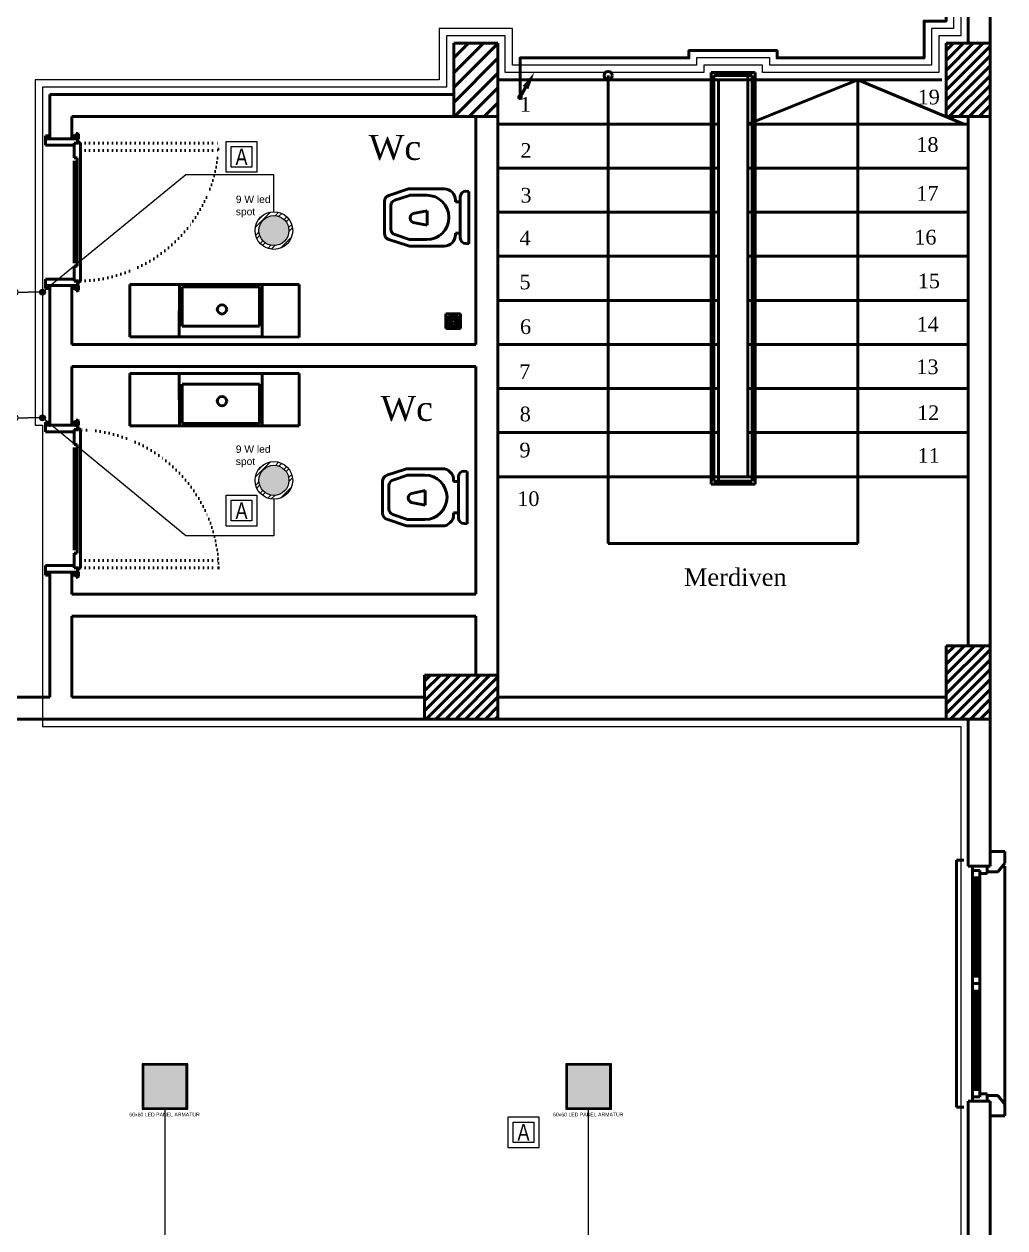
# Model space of a CAD drawing. Header units: millimetres. Extents: x 2046 to 14753, y 2361 to 29276.
# Drawn here: x 4482 to 5150, y 24025 to 24844 of the extents above; entities that cross this region are included whole.
import ezdxf
from ezdxf.enums import TextEntityAlignment as Align

# ---------------------------------------------------------------- set-up
doc = ezdxf.new("R2010")
doc.units = ezdxf.units.MM
doc.linetypes.add('ACAD_ISO07W100', pattern=[3, 0, -3])
for name, color, linetype, lineweight in [('A.O. DUVAR', 7, 'Continuous', 50), ('KOLON HATTI  0.60 mm', 91, 'Continuous', 53), ('MYSEMBOL', 3, 'Continuous', 25)]:
    doc.layers.add(name, color=color, linetype=linetype, lineweight=lineweight)
doc.layers.add('aydınlatma', color=3, linetype='Continuous')
doc.layers.add('MYYAZI', color=3, linetype='Continuous')
doc.styles.add('A.O. MALZEME', font='times.ttf', dxfattribs={"height": 10})
doc.styles.add('MY01', font='ARIALN.TTF', dxfattribs={"height": 10})
doc.styles.get("Standard").update_dxf_attribs({"font": 'arial.ttf'})

# ---------------------------------------------------------------- blocks, each defined once
blk = doc.blocks.new('*U35')
at = {"layer": 'aydınlatma'}
for p, q in [((1.9, 17), (9.8, 26.3)), ((9.8, 26.3), (15.7, 21.9)), ((0, 10.5), (0, 0))]:
    blk.add_line(p, q, dxfattribs=at)
blk.add_circle((0, 14), 3.5, dxfattribs=at)
blk = doc.blocks.new('*U36')
at = {"layer": 'aydınlatma'}
for p, q in [((1.9, 17), (9.8, 26.3)), ((9.8, 26.3), (15.7, 21.9)), ((0, 10.5), (0, 0))]:
    blk.add_line(p, q, dxfattribs=at)
blk.add_circle((0, 14), 3.5, dxfattribs=at)
blk = doc.blocks.new('buat aydınlatma')
at = {"layer": 'aydınlatma'}
h = blk.add_hatch(color=256, dxfattribs=at)
h.set_gradient(color1=(0, 255, 0), color2=(255, 255, 0), tint=1)
edge = h.paths.add_edge_path()
edge.add_arc((0, 0), 2, 0, 360)
blk.add_circle((0, 0), 2, dxfattribs=at)
blk = doc.blocks.new('KİT3050')
at = {"layer": 'MYSEMBOL', "color": 4}
blk.add_lwpolyline([(-10.5, 10.5), (10.5, 10.5), (10.5, -10.5), (-10.5, -10.5), (-10.5, 10.5)], dxfattribs=at)
blk.add_lwpolyline([(-7, 7), (7, 7), (7, -7), (-7, -7)], close=True, dxfattribs=at)
at = {"layer": 'MYYAZI', "color": 1, "style": 'MY01', "width": 0.95}
blk.add_text('A', height=11.2, dxfattribs=at).set_placement((0, 0, -98439.4), align=Align.MIDDLE_CENTER)

msp = doc.modelspace()

# ---------------------------------------------------------------- hatches: boundary and pattern name
h = msp.add_hatch()
h.set_pattern_fill('ANSI32', color=256, scale=0.64, style=0)
h.set_pattern_definition([(45, (2405.466, 23069.019), (-4.310523, 4.310523), []), (45, (2408.34, 23069.019), (-4.310523, 4.310523), [])])
h.paths.add_polyline_path([(4639.66, 24703.358, 1), (4665.26, 24703.358, 1)])
h.paths.add_polyline_path([(4662.7, 24703.358, -1), (4642.22, 24703.358, -1)], flags=16)
h = msp.add_hatch(color=256)
h.set_gradient(color1=(206, 204, 230), color2=(152, 152, 204), tint=1)
h.paths.add_polyline_path([(4662.7, 24703.358, 1), (4642.22, 24703.358, 1)])
h = msp.add_hatch()
h.set_pattern_fill('ANSI32', color=256, scale=0.64, style=0)
h.set_pattern_definition([(45, (2405.466, 22899.019), (-4.310523, 4.310523), []), (45, (2408.34, 22899.019), (-4.310523, 4.310523), [])])
h.paths.add_polyline_path([(4639.66, 24533.358, 1), (4665.26, 24533.358, 1)])
h.paths.add_polyline_path([(4662.7, 24533.358, -1), (4642.22, 24533.358, -1)], flags=16)
h = msp.add_hatch(color=256)
h.set_gradient(color1=(206, 204, 230), color2=(152, 152, 204), tint=1)
h.paths.add_polyline_path([(4662.7, 24533.358, 1), (4642.22, 24533.358, 1)])
at = {"layer": 'aydınlatma'}
h = msp.add_hatch(color=256, dxfattribs=at)
h.set_gradient(color1=(255, 255, 255))
h.paths.add_polyline_path([(4563.79, 24106.358), (4592.79, 24106.358), (4592.79, 24135.358), (4563.79, 24135.358)])
h = msp.add_hatch(color=256, dxfattribs=at)
h.set_gradient(color1=(255, 255, 255))
h.paths.add_polyline_path([(4852.12, 24106.358), (4881.12, 24106.358), (4881.12, 24135.358), (4852.12, 24135.358)])

# ---------------------------------------------------------------- linework, layer by layer
for centre, radius in [((4652.46, 24703.358), 12.8), ((4652.46, 24703.358), 10.24), ((4652.46, 24533.358), 12.8), ((4652.46, 24533.358), 10.24)]:
    msp.add_circle(centre, radius)
at = {"layer": 'A.O. DUVAR'}
for p, q in [((5124.96, 24830.858), (5124.96, 24870.858)), ((5139.96, 24870.858), (5139.96, 24830.858)), ((4774.96, 24830.858), (4804.96, 24830.858)), ((4774.96, 24780.858), (4774.96, 24830.858)), ((4804.96, 24830.858), (4804.96, 24780.858)), ((5109.96, 24830.858), (5139.96, 24830.858)), ((5109.96, 24780.858), (5109.96, 24830.858)), ((5139.96, 24830.858), (5124.96, 24830.858)), ((5139.96, 24830.858), (5139.96, 24780.858)), ((4879.96, 24808.858), (4879.96, 24490.295)), ((4949.96, 24810.858), (4979.96, 24810.858)), ((4949.96, 24530.858), (4949.96, 24810.858)), ((4951.96, 24808.858), (4977.96, 24808.858)), ((4951.96, 24532.858), (4951.96, 24808.858)), ((4974.96, 24808.858), (4974.96, 24805.858)), ((4977.96, 24808.858), (4977.96, 24532.858)), ((4979.96, 24810.858), (4979.96, 24530.858)), ((4804.96, 24805.858), (4954.96, 24805.858)), ((4807.96, 24805.858), (5106.96, 24805.858)), ((4954.96, 24532.858), (4954.96, 24805.858)), ((4954.96, 24805.858), (4974.96, 24805.858)), ((4974.96, 24805.858), (5019.96, 24805.858)), ((4974.96, 24535.858), (4974.96, 24805.858)), ((5049.96, 24805.858), (4974.96, 24775.858)), ((5019.96, 24805.858), (5106.96, 24805.858)), ((5049.96, 24490.295), (5049.96, 24805.858)), ((5049.96, 24805.858), (5121.96, 24775.858)), ((4774.96, 24795.858), (4499.96, 24795.858)), ((4499.96, 24795.858), (4499.96, 24765.858)), ((4774.96, 24780.858), (4774.96, 24795.858)), ((4514.96, 24765.858), (4514.96, 24780.858)), ((4514.96, 24780.858), (4774.96, 24780.858)), ((4804.96, 24780.858), (4774.96, 24780.858)), ((4789.96, 24625.858), (4789.96, 24780.858)), ((4789.96, 24780.858), (4804.96, 24780.858)), ((4804.96, 24780.858), (4804.96, 24400.858)), ((4804.96, 24777.058), (4804.96, 24777.058)), ((4804.96, 24777.058), (4804.96, 24773.258)), ((4804.96, 24775.858), (4954.96, 24775.858)), ((4974.96, 24775.858), (5019.96, 24775.858)), ((5019.96, 24775.858), (5124.96, 24775.858)), ((5139.96, 24780.858), (5109.96, 24780.858)), ((5124.96, 24780.858), (5139.96, 24780.858)), ((5124.96, 24420.858), (5124.96, 24780.858)), ((5139.96, 24780.858), (5139.96, 24420.858)), ((4496.96, 24765.858), (4496.96, 24767.858)), ((4496.96, 24767.858), (4499.96, 24767.858)), ((4499.96, 24765.858), (4496.96, 24765.858)), ((4496.96, 24765.858), (4496.96, 24761.358)), ((4499.96, 24767.858), (4499.96, 24765.858)), ((4514.96, 24765.858), (4499.96, 24765.858)), ((4499.96, 24765.858), (4514.96, 24765.858)), ((4517.96, 24767.858), (4514.96, 24767.858)), ((4514.96, 24767.858), (4514.96, 24765.858)), ((4517.96, 24765.858), (4514.96, 24765.858)), ((4517.96, 24765.858), (4517.96, 24767.858)), ((4517.96, 24764.911), (4517.96, 24765.858)), ((4518.01, 24765.336), (4518.01, 24769.336)), ((4518.01, 24769.336), (4518.96, 24769.336)), ((4518.96, 24765.336), (4518.01, 24765.336)), ((4518.96, 24769.336), (4519.46, 24768.836)), ((4519.46, 24765.836), (4518.96, 24765.336)), ((4519.46, 24768.836), (4519.46, 24765.836)), ((4496.96, 24761.358), (4516.46, 24761.358)), ((4516.46, 24761.358), (4516.46, 24762.858)), ((4516.46, 24762.858), (4519.46, 24762.858)), ((4516.522, 24762.786), (4516.522, 24759.858)), ((4516.522, 24762.786), (4519.522, 24762.786)), ((4516.522, 24759.858), (4516.522, 24752.858)), ((4518.96, 24764.911), (4517.96, 24764.911)), ((4519.46, 24764.411), (4518.96, 24764.911)), ((4519.46, 24762.858), (4519.46, 24764.411)), ((4520.022, 24763.411), (4519.522, 24763.411)), ((4519.522, 24763.411), (4519.522, 24762.786)), ((4520.888, 24762.911), (4520.022, 24763.411)), ((4520.888, 24668.858), (4520.888, 24762.911)), ((4516.522, 24750.858), (4516.522, 24681.043)), ((4516.526, 24752.858), (4518.522, 24752.858)), ((4518.522, 24752.858), (4518.522, 24679.043)), ((4804.96, 24745.858), (4954.96, 24745.858)), ((4974.96, 24745.858), (5019.96, 24745.858)), ((5019.96, 24745.858), (5124.96, 24745.858)), ((4804.96, 24715.858), (4954.96, 24715.858)), ((4974.96, 24715.858), (5019.96, 24715.858)), ((5019.96, 24715.858), (5124.96, 24715.858)), ((4804.96, 24685.858), (4954.96, 24685.858)), ((4974.96, 24685.858), (5019.96, 24685.858)), ((5019.96, 24685.858), (5124.96, 24685.858)), ((4516.522, 24679.043), (4518.522, 24679.043)), ((4516.522, 24679.043), (4516.522, 24669.043)), ((4496.96, 24670.358), (4516.46, 24670.358)), ((4496.96, 24665.858), (4496.96, 24670.358)), ((4516.46, 24670.358), (4516.46, 24668.858)), ((4516.46, 24668.858), (4519.46, 24668.858)), ((4519.521, 24669.043), (4516.522, 24669.043)), ((4518.96, 24666.881), (4517.96, 24666.881)), ((4517.96, 24666.881), (4517.96, 24665.858)), ((4519.46, 24667.381), (4518.96, 24666.881)), ((4519.46, 24668.858), (4519.46, 24667.381)), ((4519.522, 24668.358), (4519.521, 24669.043)), ((4519.522, 24668.358), (4520.022, 24668.358)), ((4520.022, 24668.358), (4520.888, 24668.858)), ((4496.96, 24665.858), (4496.96, 24663.858)), ((4499.96, 24665.858), (4496.96, 24665.858)), ((4496.96, 24663.858), (4499.96, 24663.858)), ((4514.96, 24665.858), (4499.96, 24665.858)), ((4499.96, 24663.858), (4499.96, 24665.858)), ((4499.96, 24570.858), (4499.96, 24665.858)), ((4499.96, 24665.858), (4514.96, 24665.858)), ((4517.96, 24665.858), (4514.96, 24665.858)), ((4514.96, 24663.858), (4514.96, 24665.858)), ((4514.96, 24665.858), (4514.96, 24625.858)), ((4517.96, 24663.858), (4514.96, 24663.858)), ((4517.96, 24665.858), (4517.96, 24663.858)), ((4518.01, 24666.381), (4518.01, 24662.381)), ((4518.96, 24666.381), (4518.01, 24666.381)), ((4518.01, 24662.381), (4518.96, 24662.381)), ((4519.46, 24665.881), (4518.96, 24666.381)), ((4518.96, 24662.381), (4519.46, 24662.881)), ((4519.46, 24662.881), (4519.46, 24665.881)), ((4804.96, 24655.858), (4954.96, 24655.858)), ((4974.96, 24655.858), (5019.96, 24655.858)), ((5019.96, 24655.858), (5124.96, 24655.858)), ((4769.48, 24646.641), (4769.48, 24636.641)), ((4779.48, 24646.641), (4769.48, 24646.641)), ((4772.813, 24643.308), (4771.1, 24643.308)), ((4773.48, 24642.641), (4771.1, 24642.641)), ((4772.813, 24643.308), (4772.813, 24645.022)), ((4773.48, 24642.641), (4773.48, 24645.022)), ((4774.147, 24641.975), (4774.147, 24645.022)), ((4774.813, 24641.975), (4774.813, 24645.022)), ((4775.48, 24642.641), (4775.48, 24645.022)), ((4777.86, 24642.641), (4775.48, 24642.641)), ((4776.147, 24643.308), (4776.147, 24645.022)), ((4777.86, 24643.308), (4776.147, 24643.308)), ((4779.48, 24636.641), (4779.48, 24646.641)), ((4769.48, 24636.641), (4779.48, 24636.641)), ((4774.147, 24641.975), (4771.1, 24641.975)), ((4774.147, 24641.308), (4771.1, 24641.308)), ((4773.48, 24640.641), (4771.1, 24640.641)), ((4772.813, 24639.975), (4771.1, 24639.975)), ((4772.813, 24638.261), (4772.813, 24639.975)), ((4773.48, 24638.261), (4773.48, 24640.641)), ((4774.147, 24638.261), (4774.147, 24641.308)), ((4777.86, 24641.975), (4774.813, 24641.975)), ((4774.813, 24638.261), (4774.813, 24641.308)), ((4777.86, 24641.308), (4774.813, 24641.308)), ((4775.48, 24638.261), (4775.48, 24640.641)), ((4777.86, 24640.641), (4775.48, 24640.641)), ((4776.147, 24638.261), (4776.147, 24639.975)), ((4777.86, 24639.975), (4776.147, 24639.975)), ((4514.96, 24625.858), (4789.96, 24625.858)), ((4804.96, 24625.858), (4954.96, 24625.858)), ((4974.96, 24625.858), (5019.96, 24625.858)), ((5019.96, 24625.858), (5124.96, 24625.858)), ((4789.96, 24610.858), (4514.96, 24610.858)), ((4514.96, 24610.858), (4514.96, 24570.858)), ((4789.96, 24455.858), (4789.96, 24610.858)), ((4804.96, 24595.858), (4954.96, 24595.858)), ((4974.96, 24595.858), (5019.96, 24595.858)), ((5019.96, 24595.858), (5124.96, 24595.858)), ((4496.96, 24570.858), (4496.96, 24572.858)), ((4496.96, 24572.858), (4499.96, 24572.858)), ((4496.96, 24570.858), (4496.96, 24566.358)), ((4499.96, 24570.858), (4496.96, 24570.858)), ((4499.96, 24572.858), (4499.96, 24570.858)), ((4514.96, 24570.858), (4499.96, 24570.858)), ((4514.96, 24570.858), (4499.96, 24570.858)), ((4517.96, 24572.858), (4514.96, 24572.858)), ((4514.96, 24572.858), (4514.96, 24570.858)), ((4517.96, 24570.858), (4514.96, 24570.858)), ((4517.96, 24570.858), (4517.96, 24572.858)), ((4517.96, 24569.836), (4517.96, 24570.858)), ((4518.96, 24569.836), (4517.96, 24569.836)), ((4518.01, 24570.336), (4518.01, 24574.336)), ((4518.01, 24574.336), (4518.96, 24574.336)), ((4518.96, 24570.336), (4518.01, 24570.336)), ((4518.96, 24574.336), (4519.46, 24573.836)), ((4519.46, 24570.836), (4518.96, 24570.336)), ((4519.46, 24569.336), (4518.96, 24569.836)), ((4519.46, 24573.836), (4519.46, 24570.836)), ((4519.46, 24567.858), (4519.46, 24569.336)), ((4496.96, 24566.358), (4516.46, 24566.358)), ((4516.46, 24566.358), (4516.46, 24567.858)), ((4516.46, 24567.858), (4519.46, 24567.858)), ((4519.521, 24567.674), (4516.522, 24567.674)), ((4516.522, 24557.674), (4516.522, 24567.674)), ((4519.522, 24568.359), (4519.521, 24567.674)), ((4519.522, 24568.359), (4520.022, 24568.359)), ((4520.022, 24568.359), (4520.888, 24567.859)), ((4520.888, 24567.859), (4520.888, 24473.806)), ((4804.96, 24565.858), (4954.96, 24565.858)), ((4954.96, 24562.858), (4954.96, 24565.858)), ((4974.96, 24565.858), (5124.96, 24565.858)), ((4516.522, 24557.674), (4518.522, 24557.674)), ((4516.522, 24485.858), (4516.522, 24555.674)), ((4518.522, 24483.858), (4518.522, 24557.674)), ((4804.96, 24535.858), (4954.96, 24535.858)), ((4954.96, 24535.858), (4974.96, 24535.858)), ((4974.96, 24535.858), (5124.96, 24535.858)), ((4979.96, 24530.858), (4949.96, 24530.858)), ((4977.96, 24532.858), (4951.96, 24532.858)), ((4879.96, 24490.295), (5049.96, 24490.295)), ((4516.522, 24476.859), (4516.522, 24483.858)), ((4516.526, 24483.858), (4518.522, 24483.858)), ((4496.96, 24475.358), (4516.46, 24475.358)), ((4496.96, 24470.858), (4496.96, 24475.358)), ((4496.96, 24470.858), (4496.96, 24468.858)), ((4499.96, 24470.858), (4496.96, 24470.858)), ((4514.96, 24470.858), (4499.96, 24470.858)), ((4499.96, 24468.858), (4499.96, 24470.858)), ((4499.96, 24385.858), (4499.96, 24470.858)), ((4499.96, 24470.858), (4514.96, 24470.858)), ((4514.96, 24468.858), (4514.96, 24470.858)), ((4517.96, 24470.858), (4514.96, 24470.858)), ((4514.96, 24470.858), (4514.96, 24455.858)), ((4516.46, 24475.358), (4516.46, 24473.858)), ((4516.46, 24473.858), (4519.46, 24473.858)), ((4516.522, 24473.931), (4516.522, 24476.859)), ((4516.522, 24473.931), (4519.522, 24473.931)), ((4517.96, 24471.806), (4517.96, 24470.858)), ((4518.96, 24471.806), (4517.96, 24471.806)), ((4517.96, 24470.858), (4517.96, 24468.858)), ((4518.01, 24471.381), (4518.01, 24467.381)), ((4518.96, 24471.381), (4518.01, 24471.381)), ((4519.46, 24472.306), (4518.96, 24471.806)), ((4519.46, 24470.881), (4518.96, 24471.381)), ((4519.46, 24473.858), (4519.46, 24472.306)), ((4519.46, 24467.881), (4519.46, 24470.881)), ((4519.522, 24473.306), (4519.522, 24473.931)), ((4520.022, 24473.306), (4519.522, 24473.306)), ((4520.888, 24473.806), (4520.022, 24473.306)), ((4496.96, 24468.858), (4499.96, 24468.858)), ((4517.96, 24468.858), (4514.96, 24468.858)), ((4518.01, 24467.381), (4518.96, 24467.381)), ((4518.96, 24467.381), (4519.46, 24467.881)), ((4514.96, 24455.858), (4789.96, 24455.858)), ((4789.96, 24440.858), (4514.96, 24440.858)), ((4514.96, 24440.858), (4514.96, 24385.858)), ((4789.96, 24400.858), (4789.96, 24440.858)), ((5109.96, 24420.858), (5139.96, 24420.858)), ((5109.96, 24370.858), (5109.96, 24420.858)), ((5139.96, 24420.858), (5124.96, 24420.858)), ((5139.96, 24420.858), (5139.96, 24370.858)), ((4754.96, 24400.858), (4804.96, 24400.858)), ((4754.96, 24370.858), (4754.96, 24400.858)), ((4804.96, 24400.858), (4789.96, 24400.858)), ((4804.96, 24400.858), (4804.96, 24370.858)), ((4349.96, 24385.858), (4499.96, 24385.858)), ((4514.96, 24385.858), (4754.96, 24385.858)), ((4754.96, 24385.858), (4754.96, 24370.858)), ((4804.96, 24385.858), (5109.96, 24385.858)), ((4804.96, 24370.858), (4804.96, 24385.858)), ((5109.96, 24385.858), (5109.96, 24370.858)), ((4754.96, 24370.858), (4349.96, 24370.858)), ((4804.96, 24370.858), (4754.96, 24370.858)), ((5109.96, 24370.858), (4804.96, 24370.858)), ((5139.96, 24370.858), (5109.96, 24370.858)), ((5124.96, 24270.858), (5124.96, 24370.858)), ((5124.96, 24370.858), (5139.96, 24370.858)), ((5139.96, 24370.858), (5139.96, 24270.858)), ((5121.96, 24274.858), (5116.96, 24274.858)), ((5116.96, 24274.858), (5116.96, 24106.858)), ((5121.96, 24274.858), (5116.96, 24274.858)), ((5116.96, 24274.858), (5116.96, 24106.858)), ((5139.96, 24270.858), (5124.96, 24270.858)), ((5137.96, 24270.858), (5127.96, 24270.858)), ((5127.96, 24270.858), (5127.96, 24267.858)), ((5137.96, 24270.858), (5127.96, 24270.858)), ((5127.96, 24270.858), (5127.96, 24267.858)), ((5127.96, 24267.858), (5132.96, 24267.858)), ((5127.96, 24267.858), (5127.96, 24262.858)), ((5132.96, 24267.858), (5127.96, 24267.858)), ((5127.96, 24267.858), (5132.96, 24267.858)), ((5127.96, 24267.858), (5127.96, 24262.858)), ((5132.96, 24267.858), (5127.96, 24267.858)), ((5132.96, 24267.858), (5132.96, 24265.858)), ((5132.96, 24262.858), (5132.96, 24267.858)), ((5132.96, 24267.858), (5132.96, 24265.858)), ((5132.96, 24262.858), (5132.96, 24267.858)), ((5132.96, 24265.858), (5137.96, 24265.858)), ((5132.96, 24265.858), (5137.96, 24265.858)), ((5137.96, 24265.858), (5137.96, 24270.858)), ((5137.96, 24265.858), (5137.96, 24270.858)), ((5149.96, 24270.873), (5149.96, 24108.843)), ((5149.96, 24270.873), (5149.96, 24108.843)), ((5127.96, 24262.858), (5127.96, 24195.858)), ((5127.96, 24262.858), (5132.96, 24262.858)), ((5127.96, 24262.858), (5127.96, 24195.858)), ((5127.96, 24262.858), (5132.96, 24262.858)), ((5129.46, 24262.858), (5129.46, 24195.858)), ((5129.46, 24262.858), (5129.46, 24195.858)), ((5130.46, 24262.858), (5130.46, 24195.858)), ((5130.46, 24262.858), (5130.46, 24195.858)), ((5131.46, 24262.858), (5131.46, 24195.858)), ((5131.46, 24262.858), (5131.46, 24195.858)), ((5132.96, 24195.858), (5132.96, 24262.858)), ((5132.96, 24195.858), (5132.96, 24262.858)), ((5127.96, 24195.858), (5127.96, 24190.858)), ((5132.96, 24195.858), (5127.96, 24195.858)), ((5127.96, 24195.858), (5127.96, 24190.858)), ((5132.96, 24195.858), (5127.96, 24195.858)), ((5132.96, 24190.858), (5132.96, 24195.858)), ((5132.96, 24190.858), (5132.96, 24195.858)), ((5127.96, 24190.858), (5132.96, 24190.858)), ((5127.96, 24185.858), (5127.96, 24190.858)), ((5127.96, 24190.858), (5132.96, 24190.858)), ((5127.96, 24190.858), (5132.96, 24190.858)), ((5127.96, 24185.858), (5127.96, 24190.858)), ((5127.96, 24190.858), (5132.96, 24190.858)), ((5127.96, 24118.858), (5127.96, 24185.858)), ((5132.96, 24185.858), (5127.96, 24185.858)), ((5127.96, 24118.858), (5127.96, 24185.858)), ((5132.96, 24185.858), (5127.96, 24185.858)), ((5129.46, 24118.858), (5129.46, 24185.858)), ((5129.46, 24118.858), (5129.46, 24185.858)), ((5130.46, 24118.858), (5130.46, 24185.858)), ((5130.46, 24118.858), (5130.46, 24185.858)), ((5131.46, 24118.858), (5131.46, 24185.858)), ((5131.46, 24118.858), (5131.46, 24185.858)), ((5132.96, 24190.858), (5132.96, 24185.858)), ((5132.96, 24190.858), (5132.96, 24185.858)), ((5132.96, 24185.858), (5132.96, 24118.858)), ((5132.96, 24185.858), (5132.96, 24118.858)), ((5127.96, 24113.858), (5127.96, 24118.858)), ((5127.96, 24118.858), (5132.96, 24118.858)), ((5127.96, 24113.858), (5127.96, 24118.858)), ((5127.96, 24118.858), (5132.96, 24118.858)), ((5132.96, 24118.858), (5132.96, 24113.858)), ((5132.96, 24118.858), (5132.96, 24113.858)), ((5124.96, 24010.858), (5124.96, 24110.858)), ((5124.96, 24110.858), (5139.96, 24110.858)), ((5127.96, 24110.858), (5127.96, 24113.858)), ((5127.96, 24113.858), (5132.96, 24113.858)), ((5132.96, 24113.858), (5127.96, 24113.858)), ((5127.96, 24110.858), (5127.96, 24113.858)), ((5127.96, 24113.858), (5132.96, 24113.858)), ((5132.96, 24113.858), (5127.96, 24113.858)), ((5137.96, 24110.858), (5127.96, 24110.858)), ((5137.96, 24110.858), (5127.96, 24110.858)), ((5132.96, 24113.858), (5132.96, 24115.858)), ((5132.96, 24115.858), (5137.96, 24115.858)), ((5132.96, 24113.858), (5132.96, 24115.858)), ((5132.96, 24115.858), (5137.96, 24115.858)), ((5137.96, 24115.858), (5137.96, 24110.858)), ((5137.96, 24115.858), (5137.96, 24110.858)), ((5139.96, 24110.858), (5139.96, 24010.858)), ((5116.96, 24106.858), (5121.96, 24106.858)), ((5116.96, 24106.858), (5121.96, 24106.858))]:
    msp.add_line(p, q, dxfattribs=at)
at = {"layer": 'A.O. DUVAR', "linetype": 'Continuous', "ltscale": 10}
for p, q in [((4774.96, 24820.874), (4784.944, 24830.858)), ((4774.96, 24810.772), (4795.047, 24830.858)), ((5109.96, 24825.85), (5114.969, 24830.858)), ((5109.96, 24819.115), (5121.704, 24830.858)), ((5109.96, 24812.38), (5128.439, 24830.858)), ((5109.96, 24805.644), (5135.174, 24830.858)), ((4774.96, 24800.669), (4804.96, 24830.669)), ((4778.748, 24829.713), (4778.748, 24829.713)), ((4783.799, 24824.662), (4783.799, 24824.662)), ((4788.851, 24829.713), (4788.851, 24829.713)), ((4793.902, 24824.662), (4793.902, 24824.662)), ((4798.954, 24829.713), (4798.954, 24829.713)), ((4804.005, 24824.662), (4804.005, 24824.662)), ((5109.96, 24798.909), (5139.96, 24828.909)), ((5112.14, 24824.662), (5112.14, 24824.662)), ((5115.508, 24828.029), (5115.508, 24828.029)), ((5118.875, 24824.662), (5118.875, 24824.662)), ((5122.243, 24828.029), (5122.243, 24828.029)), ((5125.61, 24824.662), (5125.61, 24824.662)), ((5128.978, 24828.029), (5128.978, 24828.029)), ((5132.346, 24824.662), (5132.346, 24824.662)), ((5135.713, 24828.029), (5135.713, 24828.029)), ((5139.081, 24824.662), (5139.081, 24824.662)), ((4774.96, 24790.566), (4804.96, 24820.566)), ((4778.748, 24819.61), (4778.748, 24819.61)), ((4783.799, 24814.559), (4783.799, 24814.559)), ((4788.851, 24819.61), (4788.851, 24819.61)), ((4793.902, 24814.559), (4793.902, 24814.559)), ((4798.954, 24819.61), (4798.954, 24819.61)), ((4804.005, 24814.559), (4804.005, 24814.559)), ((5109.96, 24792.174), (5139.96, 24822.174)), ((5109.96, 24785.439), (5139.96, 24815.439)), ((5112.14, 24817.927), (5112.14, 24817.927)), ((5115.508, 24821.294), (5115.508, 24821.294)), ((5115.508, 24814.559), (5115.508, 24814.559)), ((5118.875, 24817.927), (5118.875, 24817.927)), ((5122.243, 24821.294), (5122.243, 24821.294)), ((5122.243, 24814.559), (5122.243, 24814.559)), ((5125.61, 24817.927), (5125.61, 24817.927)), ((5128.978, 24821.294), (5128.978, 24821.294)), ((5128.978, 24814.559), (5128.978, 24814.559)), ((5132.346, 24817.927), (5132.346, 24817.927)), ((5135.713, 24821.294), (5135.713, 24821.294)), ((5135.713, 24814.559), (5135.713, 24814.559)), ((5139.081, 24817.927), (5139.081, 24817.927)), ((4775.356, 24780.858), (4804.96, 24810.463)), ((4778.748, 24809.508), (4778.748, 24809.508)), ((4788.851, 24809.508), (4788.851, 24809.508)), ((4798.954, 24809.508), (4798.954, 24809.508)), ((5112.115, 24780.858), (5139.96, 24808.704)), ((5112.14, 24811.192), (5112.14, 24811.192)), ((5115.508, 24807.824), (5115.508, 24807.824)), ((5118.875, 24811.192), (5118.875, 24811.192)), ((5122.243, 24807.824), (5122.243, 24807.824)), ((5125.61, 24811.192), (5125.61, 24811.192)), ((5128.978, 24807.824), (5128.978, 24807.824)), ((5132.346, 24811.192), (5132.346, 24811.192)), ((5135.713, 24807.824), (5135.713, 24807.824)), ((5139.081, 24811.192), (5139.081, 24811.192)), ((4778.748, 24799.405), (4778.748, 24799.405)), ((4783.799, 24804.456), (4783.799, 24804.456)), ((4785.458, 24780.858), (4804.96, 24800.36)), ((4788.851, 24799.405), (4788.851, 24799.405)), ((4793.902, 24804.456), (4793.902, 24804.456)), ((4798.954, 24799.405), (4798.954, 24799.405)), ((4804.005, 24804.456), (4804.005, 24804.456)), ((5112.14, 24804.456), (5112.14, 24804.456)), ((5115.508, 24801.089), (5115.508, 24801.089)), ((5118.85, 24780.858), (5139.96, 24801.968)), ((5118.875, 24804.456), (5118.875, 24804.456)), ((5122.243, 24801.089), (5122.243, 24801.089)), ((5125.61, 24804.456), (5125.61, 24804.456)), ((5128.978, 24801.089), (5128.978, 24801.089)), ((5132.346, 24804.456), (5132.346, 24804.456)), ((5135.713, 24801.089), (5135.713, 24801.089)), ((5139.081, 24804.456), (5139.081, 24804.456)), ((4783.799, 24794.354), (4783.799, 24794.354)), ((4793.902, 24794.354), (4793.902, 24794.354)), ((4795.561, 24780.858), (4804.96, 24790.258)), ((4804.005, 24794.354), (4804.005, 24794.354)), ((5112.14, 24797.721), (5112.14, 24797.721)), ((5112.14, 24790.986), (5112.14, 24790.986)), ((5115.508, 24794.354), (5115.508, 24794.354)), ((5118.875, 24797.721), (5118.875, 24797.721)), ((5118.875, 24790.986), (5118.875, 24790.986)), ((5122.243, 24794.354), (5122.243, 24794.354)), ((5125.586, 24780.858), (5139.96, 24795.233)), ((5125.61, 24797.721), (5125.61, 24797.721)), ((5125.61, 24790.986), (5125.61, 24790.986)), ((5128.978, 24794.354), (5128.978, 24794.354)), ((5132.346, 24797.721), (5132.346, 24797.721)), ((5132.346, 24790.986), (5132.346, 24790.986)), ((5135.713, 24794.354), (5135.713, 24794.354)), ((5139.081, 24797.721), (5139.081, 24797.721)), ((5139.081, 24790.986), (5139.081, 24790.986)), ((4778.748, 24789.302), (4778.748, 24789.302)), ((4783.799, 24784.251), (4783.799, 24784.251)), ((4788.851, 24789.302), (4788.851, 24789.302)), ((4793.902, 24784.251), (4793.902, 24784.251)), ((4798.954, 24789.302), (4798.954, 24789.302)), ((4804.005, 24784.251), (4804.005, 24784.251)), ((5112.14, 24784.251), (5112.14, 24784.251)), ((5115.508, 24787.618), (5115.508, 24787.618)), ((5118.875, 24784.251), (5118.875, 24784.251)), ((5122.243, 24787.618), (5122.243, 24787.618)), ((5125.61, 24784.251), (5125.61, 24784.251)), ((5128.978, 24787.618), (5128.978, 24787.618)), ((5132.321, 24780.858), (5139.96, 24788.498)), ((5132.346, 24784.251), (5132.346, 24784.251)), ((5135.713, 24787.618), (5135.713, 24787.618)), ((5139.056, 24780.858), (5139.96, 24781.763)), ((5139.081, 24784.251), (5139.081, 24784.251)), ((5115.508, 24780.883), (5115.508, 24780.883)), ((5122.243, 24780.883), (5122.243, 24780.883)), ((5128.978, 24780.883), (5128.978, 24780.883)), ((5135.713, 24780.883), (5135.713, 24780.883)), ((5109.96, 24415.003), (5115.816, 24420.858)), ((5109.96, 24408.268), (5122.551, 24420.858)), ((5109.96, 24401.533), (5129.286, 24420.858)), ((5109.96, 24394.798), (5136.021, 24420.858)), ((5109.96, 24388.062), (5139.96, 24418.062)), ((5112.14, 24420.55), (5112.14, 24420.55)), ((5112.14, 24413.815), (5112.14, 24413.815)), ((5115.508, 24417.183), (5115.508, 24417.183)), ((5118.875, 24420.55), (5118.875, 24420.55)), ((5118.875, 24413.815), (5118.875, 24413.815)), ((5122.243, 24417.183), (5122.243, 24417.183)), ((5125.61, 24420.55), (5125.61, 24420.55)), ((5125.61, 24413.815), (5125.61, 24413.815)), ((5128.978, 24417.183), (5128.978, 24417.183)), ((5132.346, 24420.55), (5132.346, 24420.55)), ((5132.346, 24413.815), (5132.346, 24413.815)), ((5135.713, 24417.183), (5135.713, 24417.183)), ((5139.081, 24420.55), (5139.081, 24420.55)), ((5139.081, 24413.815), (5139.081, 24413.815)), ((5109.96, 24381.327), (5139.96, 24411.327)), ((5112.14, 24407.08), (5112.14, 24407.08)), ((5115.508, 24410.448), (5115.508, 24410.448)), ((5118.875, 24407.08), (5118.875, 24407.08)), ((5122.243, 24410.448), (5122.243, 24410.448)), ((5125.61, 24407.08), (5125.61, 24407.08)), ((5128.978, 24410.448), (5128.978, 24410.448)), ((5132.346, 24407.08), (5132.346, 24407.08)), ((5135.713, 24410.448), (5135.713, 24410.448)), ((5139.081, 24407.08), (5139.081, 24407.08)), ((4754.96, 24396.763), (4759.056, 24400.858)), ((4754.96, 24390.028), (4765.791, 24400.858)), ((4754.96, 24383.292), (4772.526, 24400.858)), ((4754.96, 24376.557), (4779.262, 24400.858)), ((4755.175, 24400.345), (4755.175, 24400.345)), ((4755.997, 24370.858), (4785.997, 24400.858)), ((4758.542, 24396.977), (4758.542, 24396.977)), ((4761.91, 24400.345), (4761.91, 24400.345)), ((4762.732, 24370.858), (4792.732, 24400.858)), ((4765.278, 24396.977), (4765.278, 24396.977)), ((4768.645, 24400.345), (4768.645, 24400.345)), ((4769.467, 24370.858), (4799.467, 24400.858)), ((4772.013, 24396.977), (4772.013, 24396.977)), ((4775.38, 24400.345), (4775.38, 24400.345)), ((4776.202, 24370.858), (4804.96, 24399.616)), ((4778.748, 24396.977), (4778.748, 24396.977)), ((4782.116, 24400.345), (4782.116, 24400.345)), ((4785.483, 24396.977), (4785.483, 24396.977)), ((4788.851, 24400.345), (4788.851, 24400.345)), ((4792.218, 24396.977), (4792.218, 24396.977)), ((4795.586, 24400.345), (4795.586, 24400.345)), ((4798.954, 24396.977), (4798.954, 24396.977)), ((4802.321, 24400.345), (4802.321, 24400.345)), ((5109.96, 24374.592), (5139.96, 24404.592)), ((5112.14, 24400.345), (5112.14, 24400.345)), ((5112.962, 24370.858), (5139.96, 24397.857)), ((5115.508, 24403.712), (5115.508, 24403.712)), ((5115.508, 24396.977), (5115.508, 24396.977)), ((5118.875, 24400.345), (5118.875, 24400.345)), ((5122.243, 24403.712), (5122.243, 24403.712)), ((5122.243, 24396.977), (5122.243, 24396.977)), ((5125.61, 24400.345), (5125.61, 24400.345)), ((5128.978, 24403.712), (5128.978, 24403.712)), ((5128.978, 24396.977), (5128.978, 24396.977)), ((5132.346, 24400.345), (5132.346, 24400.345)), ((5135.713, 24403.712), (5135.713, 24403.712)), ((5135.713, 24396.977), (5135.713, 24396.977)), ((5139.081, 24400.345), (5139.081, 24400.345)), ((4755.175, 24393.61), (4755.175, 24393.61)), ((4758.542, 24390.242), (4758.542, 24390.242)), ((4761.91, 24393.61), (4761.91, 24393.61)), ((4765.278, 24390.242), (4765.278, 24390.242)), ((4768.645, 24393.61), (4768.645, 24393.61)), ((4772.013, 24390.242), (4772.013, 24390.242)), ((4775.38, 24393.61), (4775.38, 24393.61)), ((4778.748, 24390.242), (4778.748, 24390.242)), ((4782.116, 24393.61), (4782.116, 24393.61)), ((4782.937, 24370.858), (4804.96, 24392.881)), ((4785.483, 24390.242), (4785.483, 24390.242)), ((4788.851, 24393.61), (4788.851, 24393.61)), ((4792.218, 24390.242), (4792.218, 24390.242)), ((4795.586, 24393.61), (4795.586, 24393.61)), ((4798.954, 24390.242), (4798.954, 24390.242)), ((4802.321, 24393.61), (4802.321, 24393.61)), ((5112.14, 24393.61), (5112.14, 24393.61)), ((5115.508, 24390.242), (5115.508, 24390.242)), ((5118.875, 24393.61), (5118.875, 24393.61)), ((5119.697, 24370.858), (5139.96, 24391.122)), ((5122.243, 24390.242), (5122.243, 24390.242)), ((5125.61, 24393.61), (5125.61, 24393.61)), ((5128.978, 24390.242), (5128.978, 24390.242)), ((5132.346, 24393.61), (5132.346, 24393.61)), ((5135.713, 24390.242), (5135.713, 24390.242)), ((5139.081, 24393.61), (5139.081, 24393.61)), ((4755.175, 24386.874), (4755.175, 24386.874)), ((4758.542, 24383.507), (4758.542, 24383.507)), ((4761.91, 24386.874), (4761.91, 24386.874)), ((4765.278, 24383.507), (4765.278, 24383.507)), ((4768.645, 24386.874), (4768.645, 24386.874)), ((4772.013, 24383.507), (4772.013, 24383.507)), ((4775.38, 24386.874), (4775.38, 24386.874)), ((4778.748, 24383.507), (4778.748, 24383.507)), ((4782.116, 24386.874), (4782.116, 24386.874)), ((4785.483, 24383.507), (4785.483, 24383.507)), ((4788.851, 24386.874), (4788.851, 24386.874)), ((4789.673, 24370.858), (4804.96, 24386.146)), ((4792.218, 24383.507), (4792.218, 24383.507)), ((4795.586, 24386.874), (4795.586, 24386.874)), ((4798.954, 24383.507), (4798.954, 24383.507)), ((4802.321, 24386.874), (4802.321, 24386.874)), ((5112.14, 24386.874), (5112.14, 24386.874)), ((5115.508, 24383.507), (5115.508, 24383.507)), ((5118.875, 24386.874), (5118.875, 24386.874)), ((5122.243, 24383.507), (5122.243, 24383.507)), ((5125.61, 24386.874), (5125.61, 24386.874)), ((5126.432, 24370.858), (5139.96, 24384.386)), ((5128.978, 24383.507), (5128.978, 24383.507)), ((5132.346, 24386.874), (5132.346, 24386.874)), ((5135.713, 24383.507), (5135.713, 24383.507)), ((5139.081, 24386.874), (5139.081, 24386.874)), ((4755.175, 24380.139), (4755.175, 24380.139)), ((4755.175, 24373.404), (4755.175, 24373.404)), ((4758.542, 24376.772), (4758.542, 24376.772)), ((4761.91, 24380.139), (4761.91, 24380.139)), ((4761.91, 24373.404), (4761.91, 24373.404)), ((4765.278, 24376.772), (4765.278, 24376.772)), ((4768.645, 24380.139), (4768.645, 24380.139)), ((4768.645, 24373.404), (4768.645, 24373.404)), ((4772.013, 24376.772), (4772.013, 24376.772)), ((4775.38, 24380.139), (4775.38, 24380.139)), ((4775.38, 24373.404), (4775.38, 24373.404)), ((4778.748, 24376.772), (4778.748, 24376.772)), ((4782.116, 24380.139), (4782.116, 24380.139)), ((4782.116, 24373.404), (4782.116, 24373.404)), ((4785.483, 24376.772), (4785.483, 24376.772)), ((4788.851, 24380.139), (4788.851, 24380.139)), ((4788.851, 24373.404), (4788.851, 24373.404)), ((4792.218, 24376.772), (4792.218, 24376.772)), ((4795.586, 24380.139), (4795.586, 24380.139)), ((4795.586, 24373.404), (4795.586, 24373.404)), ((4796.408, 24370.858), (4804.96, 24379.411)), ((4798.954, 24376.772), (4798.954, 24376.772)), ((4802.321, 24380.139), (4802.321, 24380.139)), ((4802.321, 24373.404), (4802.321, 24373.404)), ((4803.143, 24370.858), (4804.96, 24372.676)), ((5112.14, 24380.139), (5112.14, 24380.139)), ((5112.14, 24373.404), (5112.14, 24373.404)), ((5115.508, 24376.772), (5115.508, 24376.772)), ((5118.875, 24380.139), (5118.875, 24380.139)), ((5118.875, 24373.404), (5118.875, 24373.404)), ((5122.243, 24376.772), (5122.243, 24376.772)), ((5125.61, 24380.139), (5125.61, 24380.139)), ((5125.61, 24373.404), (5125.61, 24373.404)), ((5128.978, 24376.772), (5128.978, 24376.772)), ((5132.346, 24380.139), (5132.346, 24380.139)), ((5132.346, 24373.404), (5132.346, 24373.404)), ((5133.167, 24370.858), (5139.96, 24377.651)), ((5135.713, 24376.772), (5135.713, 24376.772)), ((5139.081, 24380.139), (5139.081, 24380.139)), ((5139.081, 24373.404), (5139.081, 24373.404)), ((5139.903, 24370.858), (5139.96, 24370.916))]:
    msp.add_line(p, q, dxfattribs=at)
at = {"layer": 'A.O. DUVAR', "linetype": 'ACAD_ISO07W100'}
for p, q in [((4520.888, 24762.911), (4614.888, 24762.911)), ((4520.888, 24757.911), (4614.888, 24757.911)), ((4520.888, 24478.806), (4614.888, 24478.806)), ((4520.888, 24473.806), (4614.888, 24473.806))]:
    msp.add_line(p, q, dxfattribs=at)
at = {"layer": 'A.O. DUVAR', "linetype": 'Continuous'}
for p, q in [((4730.645, 24727.274), (4743.29, 24731.489)), ((4734.669, 24723.978), (4744.681, 24727.315)), ((4745.029, 24731.771), (4768.337, 24731.771)), ((4745.029, 24727.371), (4756.479, 24727.371)), ((4779.337, 24698.331), (4779.337, 24726.271)), ((4783.187, 24730.121), (4785.151, 24729.943)), ((4785.151, 24729.943), (4785.151, 24694.303)), ((4727.637, 24701.503), (4727.637, 24723.1)), ((4732.037, 24704.278), (4732.037, 24720.325)), ((4748.457, 24715.209), (4756.707, 24716.859)), ((4756.707, 24716.859), (4756.707, 24706.959)), ((4776.037, 24724.071), (4776.037, 24722.971)), ((4776.037, 24722.971), (4779.337, 24722.971)), ((4779.195, 24718.571), (4779.337, 24718.571)), ((4756.707, 24706.959), (4748.457, 24708.609)), ((4744.681, 24697.288), (4734.669, 24700.625)), ((4779.337, 24701.631), (4776.037, 24701.631)), ((4776.037, 24701.631), (4776.037, 24700.531)), ((4779.337, 24706.031), (4779.195, 24706.031)), ((4743.29, 24693.114), (4730.645, 24697.329)), ((4756.479, 24697.231), (4745.029, 24697.231)), ((4768.337, 24692.831), (4745.029, 24692.831)), ((4785.151, 24694.303), (4783.187, 24694.481)), ((4588.118, 24666.62), (4554.478, 24666.62)), ((4554.478, 24666.62), (4554.478, 24630.918)), ((4588.118, 24666.62), (4588.11, 24630.918)), ((4588.118, 24666.62), (4644.587, 24666.607)), ((4590.118, 24665.071), (4590.112, 24638.285)), ((4590.118, 24665.071), (4642.587, 24665.059)), ((4642.587, 24665.059), (4642.581, 24638.273)), ((4644.587, 24666.607), (4644.579, 24630.905)), ((4644.588, 24666.607), (4669.588, 24666.596)), ((4669.588, 24666.596), (4669.571, 24630.893)), ((4590.112, 24638.285), (4642.581, 24638.273)), ((4554.478, 24630.918), (4588.11, 24630.949)), ((4588.11, 24630.949), (4644.579, 24630.936)), ((4669.571, 24630.893), (4644.58, 24630.936)), ((4554.478, 24570.423), (4554.478, 24606.126)), ((4554.478, 24606.126), (4588.11, 24606.094)), ((4588.118, 24570.423), (4588.11, 24606.126)), ((4588.11, 24606.094), (4644.579, 24606.107)), ((4644.587, 24570.436), (4644.579, 24606.139)), ((4669.571, 24606.15), (4644.58, 24606.107)), ((4669.588, 24570.448), (4669.571, 24606.15)), ((4590.112, 24598.758), (4642.581, 24598.77)), ((4590.118, 24571.972), (4590.112, 24598.758)), ((4642.587, 24571.984), (4642.581, 24598.77)), ((4588.118, 24570.423), (4554.478, 24570.423)), ((4588.118, 24570.423), (4644.587, 24570.436)), ((4590.118, 24571.972), (4642.587, 24571.984)), ((4644.588, 24570.436), (4669.588, 24570.448)), ((4729.399, 24536.79), (4742.044, 24541.005)), ((4733.423, 24533.494), (4743.436, 24536.831)), ((4743.783, 24541.288), (4767.091, 24541.288)), ((4743.783, 24536.888), (4755.233, 24536.888)), ((4781.941, 24539.638), (4783.905, 24539.459)), ((4783.905, 24539.459), (4783.905, 24503.819)), ((4726.391, 24511.019), (4726.391, 24532.616)), ((4730.791, 24513.794), (4730.791, 24529.841)), ((4774.791, 24533.588), (4774.791, 24532.488)), ((4774.791, 24532.488), (4778.091, 24532.488)), ((4777.949, 24528.088), (4778.091, 24528.088)), ((4778.091, 24507.848), (4778.091, 24535.788)), ((4747.211, 24524.726), (4755.461, 24526.376)), ((4755.461, 24526.376), (4755.461, 24516.476)), ((4755.461, 24516.476), (4747.211, 24518.126)), ((4778.091, 24515.548), (4777.949, 24515.548)), ((4742.044, 24502.63), (4729.399, 24506.845)), ((4743.436, 24506.804), (4733.423, 24510.141)), ((4755.233, 24506.748), (4743.783, 24506.748)), ((4778.091, 24511.148), (4774.791, 24511.148)), ((4774.791, 24511.148), (4774.791, 24510.048)), ((4783.905, 24503.819), (4781.941, 24503.998)), ((4767.091, 24502.348), (4743.783, 24502.348))]:
    msp.add_line(p, q, dxfattribs=at)
at = {"layer": 'A.O. DUVAR', "ltscale": 100}
for p, q in [((5149.96, 24280.858), (5139.96, 24280.858)), ((5139.96, 24280.858), (5139.96, 24270.858)), ((5149.96, 24280.858), (5139.96, 24280.858)), ((5139.96, 24280.858), (5139.96, 24270.858)), ((5149.96, 24272.873), (5149.96, 24280.858)), ((5149.96, 24272.873), (5149.96, 24280.858)), ((5139.96, 24270.858), (5137.96, 24270.858)), ((5137.96, 24270.858), (5137.96, 24266.858)), ((5139.96, 24270.858), (5137.96, 24270.858)), ((5137.96, 24270.858), (5137.96, 24266.858)), ((5137.96, 24266.858), (5145.162, 24266.858)), ((5137.96, 24266.858), (5145.162, 24266.858)), ((5145.162, 24266.858), (5149.96, 24272.873)), ((5145.162, 24266.858), (5149.96, 24272.873)), ((5137.96, 24110.858), (5137.96, 24114.858)), ((5137.96, 24114.858), (5145.162, 24114.858)), ((5137.96, 24110.858), (5137.96, 24114.858)), ((5137.96, 24114.858), (5145.162, 24114.858)), ((5139.96, 24110.858), (5137.96, 24110.858)), ((5139.96, 24110.858), (5137.96, 24110.858)), ((5139.96, 24100.858), (5139.96, 24110.858)), ((5139.96, 24100.858), (5139.96, 24110.858)), ((5145.162, 24114.858), (5149.96, 24108.843)), ((5145.162, 24114.858), (5149.96, 24108.843)), ((5149.96, 24108.843), (5149.96, 24100.858)), ((5149.96, 24108.843), (5149.96, 24100.858)), ((5149.96, 24100.858), (5139.96, 24100.858)), ((5149.96, 24100.858), (5139.96, 24100.858))]:
    msp.add_line(p, q, dxfattribs=at)
at = {"layer": 'A.O. DUVAR'}
for centre, radius in [((4879.96, 24808.858), 2.781), ((4774.48, 24641.641), 4.333)]:
    msp.add_circle(centre, radius, dxfattribs=at)
at = {"layer": 'A.O. DUVAR', "linetype": 'Continuous'}
for centre in [(4617.158, 24649.732), (4617.158, 24587.311)]:
    msp.add_circle(centre, 3.181, dxfattribs=at)
at = {"layer": 'A.O. DUVAR', "linetype": 'ACAD_ISO07W100'}
for centre, start, end in [((4518.656, 24765.141), 271.360046, 358.672043), ((4518.656, 24471.575), 1.327957, 88.639954)]:
    msp.add_arc(centre, 96.258, start, end, dxfattribs=at)
at = {"layer": 'A.O. DUVAR', "linetype": 'Continuous'}
for centre, radius, start, end in [((4732.037, 24723.1), 4.4, 108.434949, 180), ((4745.029, 24726.271), 5.5, 90, 108.434949), ((4745.029, 24726.271), 1.1, 90, 108.434949), ((4756.479, 24712.301), 15.07, 270, 90), ((4768.337, 24724.071), 7.7, 0, 90), ((4783.187, 24726.271), 3.85, 90, 180), ((4735.887, 24720.325), 3.85, 108.434949, 180), ((4748.457, 24711.909), 3.3, 90, 270), ((4732.037, 24701.503), 4.4, 180, 251.565051), ((4735.887, 24704.278), 3.85, 180, 251.565051), ((4768.337, 24700.531), 7.7, 270, 0), ((4745.029, 24698.331), 5.5, 251.565051, 270), ((4745.029, 24698.331), 1.1, 251.565051, 270), ((4783.187, 24698.331), 3.85, 180, 270), ((4730.791, 24532.616), 4.4, 108.434949, 180), ((4743.783, 24535.788), 5.5, 90, 108.434949), ((4743.783, 24535.788), 1.1, 90, 108.434949), ((4755.233, 24521.818), 15.07, 270, 90), ((4767.091, 24533.588), 7.7, 0, 90), ((4781.941, 24535.788), 3.85, 90, 180), ((4734.641, 24529.841), 3.85, 108.434949, 180), ((4747.211, 24521.426), 3.3, 90, 270), ((4734.641, 24513.794), 3.85, 180, 251.565051), ((4730.791, 24511.019), 4.4, 180, 251.565051), ((4743.783, 24507.848), 1.1, 251.565051, 270), ((4767.091, 24510.048), 7.7, 270, 0), ((4781.941, 24507.848), 3.85, 180, 270), ((4743.783, 24507.848), 5.5, 251.565051, 270)]:
    msp.add_arc(centre, radius, start, end, dxfattribs=at)
at = {"layer": 'A.O. DUVAR'}
for centre, start, end in [((4771.151, 24642.975), 98.69446, 261.30554), ((4773.147, 24644.971), 8.69446, 171.30554), ((4774.48, 24644.971), 8.69446, 171.30554), ((4775.813, 24644.971), 8.69446, 171.30554), ((4777.809, 24642.975), 278.69446, 81.30554), ((4771.151, 24641.641), 98.69446, 261.30554), ((4771.151, 24640.308), 98.69446, 261.30554), ((4773.147, 24638.312), 188.69446, 351.30554), ((4774.48, 24638.312), 188.69446, 351.30554), ((4775.813, 24638.312), 188.69446, 351.30554), ((4777.809, 24641.641), 278.69446, 81.30554), ((4777.809, 24640.308), 278.69446, 81.30554)]:
    msp.add_arc(centre, 0.337, start, end, dxfattribs=at)
for p in [(4499.96, 24665.858), (4499.96, 24570.858)]:
    msp.add_point(p, dxfattribs=at)
at = {"layer": 'aydınlatma'}
for points in [[(4982.46, 25155.851), (4982.46, 25165.851), (5002.46, 25165.851), (5002.46, 25110.851), (5114.96, 25110.851), (5114.96, 24840.851), (5099.96, 24840.851), (5099.96, 24815.851), (4989.96, 24815.851), (4989.96, 24820.851), (4939.96, 24820.851), (4939.96, 24815.851), (4814.96, 24815.851), (4814.96, 24840.851), (4764.96, 24840.851), (4764.96, 24805.851), (4489.96, 24805.851), (4489.96, 24575.851), (4489.96, 24570.851), (4494.96, 24570.851), (4494.96, 24365.851), (5119.96, 24365.851), (5119.96, 24015.851)], [(4987.46, 25155.851), (4987.46, 25160.851), (4997.46, 25160.851), (4997.46, 25115.851), (5119.96, 25115.851), (5119.96, 24835.851), (5104.96, 24835.851), (5104.96, 24810.851), (4984.96, 24810.851), (4984.96, 24815.851), (4944.96, 24815.851), (4944.96, 24810.851), (4809.96, 24810.851), (4809.96, 24835.851), (4769.96, 24835.851), (4769.96, 24800.851), (4494.96, 24800.851), (4494.96, 24575.851)], [(4652.46, 24716.158), (4652.46, 24741.158), (4592.46, 24741.158), (4494.96, 24661.462), (4484.96, 24661.462)], [(4652.46, 24520.558), (4652.46, 24495.558), (4592.46, 24495.558), (4494.96, 24575.851), (4484.96, 24575.851)], [(4563.29, 24135.858), (4563.29, 24105.858), (4593.29, 24105.858), (4593.29, 24135.858), (4563.29, 24135.858)], [(4851.62, 24135.858), (4851.62, 24105.858), (4881.62, 24105.858), (4881.62, 24135.858), (4851.62, 24135.858)], [(4578.29, 24105.358), (4578.29, 23856.358)], [(4866.62, 23856.358), (4866.62, 24105.358)]]:
    msp.add_lwpolyline(points, dxfattribs=at)
for points in [[(4562.79, 24136.358), (4562.79, 24105.358), (4593.79, 24105.358), (4593.79, 24136.358)], [(4563.79, 24135.358), (4563.79, 24106.358), (4592.79, 24106.358), (4592.79, 24135.358)], [(4851.12, 24136.358), (4851.12, 24105.358), (4882.12, 24105.358), (4882.12, 24136.358)], [(4852.12, 24135.358), (4852.12, 24106.358), (4881.12, 24106.358), (4881.12, 24135.358)]]:
    msp.add_lwpolyline(points, close=True, dxfattribs=at)
at = {"layer": 'KOLON HATTI  0.60 mm'}
msp.add_line((4819.96, 24794.112), (4823.709, 24800.605), dxfattribs=at)
msp.add_lwpolyline([(4977.46, 25155.851), (4977.46, 25170.851), (5007.46, 25170.851), (5007.46, 25105.851), (5109.96, 25105.851), (5109.96, 24845.851), (5094.96, 24845.851), (5094.96, 24820.851), (4994.96, 24820.851), (4994.96, 24825.851), (4934.96, 24825.851), (4934.96, 24820.851), (4819.96, 24820.851), (4819.96, 24794.112)], dxfattribs=at)
msp.add_lwpolyline([(4823.709, 24800.605, 4.498, 0, 0), (4829.707, 24810.993, 0, 0, 0)], format="xyseb", dxfattribs=at)
at = {"layer": 'KOLON HATTI  0.60 mm', "const_width": 1.874}
msp.add_lwpolyline([(4819.023, 24794.112, 1), (4820.898, 24794.112, 1)], format="xyb", close=True, dxfattribs=at)

# ---------------------------------------------------------------- block references
at = {"layer": 'aydınlatma', "xscale": 0.6479892140393526, "yscale": 0.6479892140393526, "zscale": 0.6479892140393526, "rotation": 90}
for name, p in [('*U35', (4484.96, 24661.462)), ('*U36', (4484.96, 24575.851))]:
    msp.add_blockref(name, p, dxfattribs=at)
at = {"layer": 'aydınlatma', "rotation": 180}
for p in [(4494.96, 24661.462), (4494.96, 24575.851)]:
    msp.add_blockref('buat aydınlatma', p, dxfattribs=at)
at = {"layer": 'MYSEMBOL'}
for p in [(4630.425, 24753.527), (4630.425, 24512.773), (4822.316, 24089.712)]:
    msp.add_blockref('KİT3050', p, dxfattribs=at)

# ---------------------------------------------------------------- texts
at = {"char_height": 5, "attachment_point": 1}
for insert in [(4626.537, 24727.092), (4626.537, 24557.092)]:
    msp.add_mtext_dynamic_manual_height_columns('9 W led spot', width=27.7575, gutter_width=12.5, heights=[0], dxfattribs=dict(at, insert=insert))
at = {"layer": 'A.O. DUVAR', "style": 'A.O. MALZEME'}
for s, height, p in [('19', 10, (5090.541, 24789.215)), ('1', 10, (4819.835, 24784.253)), ('Wc', 17.0249, (4716.99, 24751.433)), ('18', 10, (5089.653, 24756.901)), ('2', 10, (4820.213, 24752.854)), ('3', 10, (4820.259, 24722.388)), ('17', 10, (5089.666, 24723.575)), ('4', 10, (4819.594, 24693.288)), ('16', 10, (5088.283, 24693.858)), ('5', 10, (4819.596, 24663.362)), ('15', 10, (5090.631, 24664.09)), ('6', 10, (4819.965, 24632.952)), ('14', 10, (5089.833, 24634.611)), ('7', 10, (4819.48, 24602.354)), ('13', 10, (5089.667, 24605.646)), ('Wc', 17.0249, (4725, 24573.848)), ('8', 10, (4819.75, 24573.506)), ('12', 10, (5090.17, 24574.338)), ('9', 10, (4819.561, 24548.999)), ('11', 10, (5090.506, 24545.322)), ('10', 10, (4818.085, 24515.901)), ('Merdiven', 11.9174, (4931.467, 24461.526))]:
    msp.add_text(s, height=height, dxfattribs=at).set_placement(p)
at = {"layer": 'aydınlatma'}
for p in [(4554.098, 24100.532), (4842.428, 24100.532)]:
    msp.add_text('60x60 LED PANEL ARMATÜR', height=2.5, dxfattribs=at).set_placement(p)

doc.saveas('drawing.dxf')
